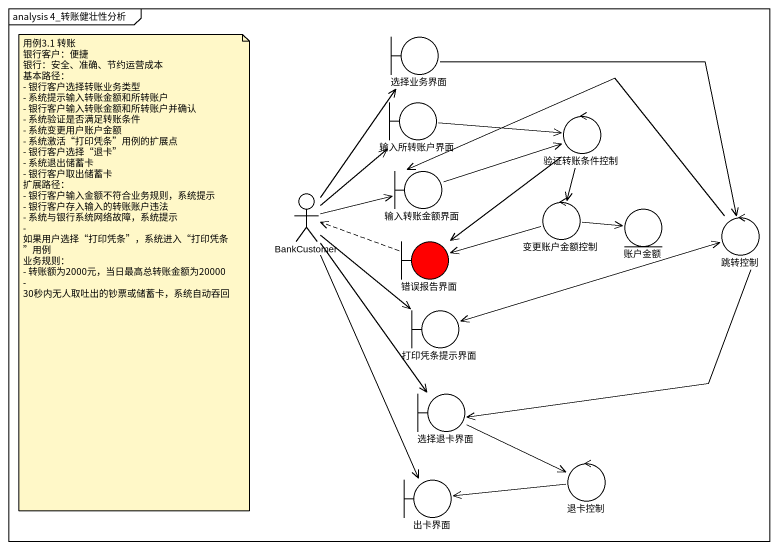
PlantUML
@startuml
mainframe analysis 4_转账健壮性分析
boundary 选择业务界面
boundary 输入所转账户界面
control 验证转账条件控制
boundary 输入转账金额界面
actor BankCustomer
control 变更账户金额控制
entity 账户金额
control 跳转控制
boundary 错误报告界面 #FF0000
boundary 打印凭条提示界面
boundary 选择退卡界面
boundary 出卡界面
control 退卡控制
选择业务界面 -right-> 跳转控制
输入所转账户界面 -right-> 验证转账条件控制
验证转账条件控制 --> 变更账户金额控制
验证转账条件控制 --> 错误报告界面
输入转账金额界面 -right-> 验证转账条件控制
BankCustomer -up-> 选择业务界面
BankCustomer -up-> 输入所转账户界面
BankCustomer -right-> 输入转账金额界面
BankCustomer --> 打印凭条提示界面
BankCustomer --> 选择退卡界面
BankCustomer --> 出卡界面
变更账户金额控制 -right-> 账户金额
变更账户金额控制 -left-> 错误报告界面
跳转控制 -left-> 输入转账金额界面
跳转控制 -left-> 打印凭条提示界面
跳转控制 -left-> 选择退卡界面
错误报告界面 .left.> BankCustomer
打印凭条提示界面 -right-> 跳转控制
选择退卡界面 -right-> 退卡控制
退卡控制 -left-> 出卡界面
note as N1
  用例3.1 转账
  银行客户：便捷
  银行：安全、准确、节约运营成本
  基本路径：
  - 银行客户选择转账业务类型
  - 系统提示输入转账金额和所转账户
  - 银行客户输入转账金额和所转账户并确认
  - 系统验证是否满足转账条件
  - 系统变更用户账户金额
  - 系统激活“打印凭条”用例的扩展点
  - 银行客户选择“退卡”
  - 系统退出储蓄卡
  - 银行客户取出储蓄卡
  扩展路径：
  - 银行客户输入金额不符合业务规则，系统提示
  - 银行客户存入输入的转账账户违法
  - 系统与银行系统网络故障，系统提示
  - 如果用户选择“打印凭条”，系统进入“打印凭条”用例
  业务规则：
  - 转账额为2000元，当日最高总转账金额为20000
  - 30秒内无人取吐出的钞票或储蓄卡，系统自动吞回
end note
@enduml
